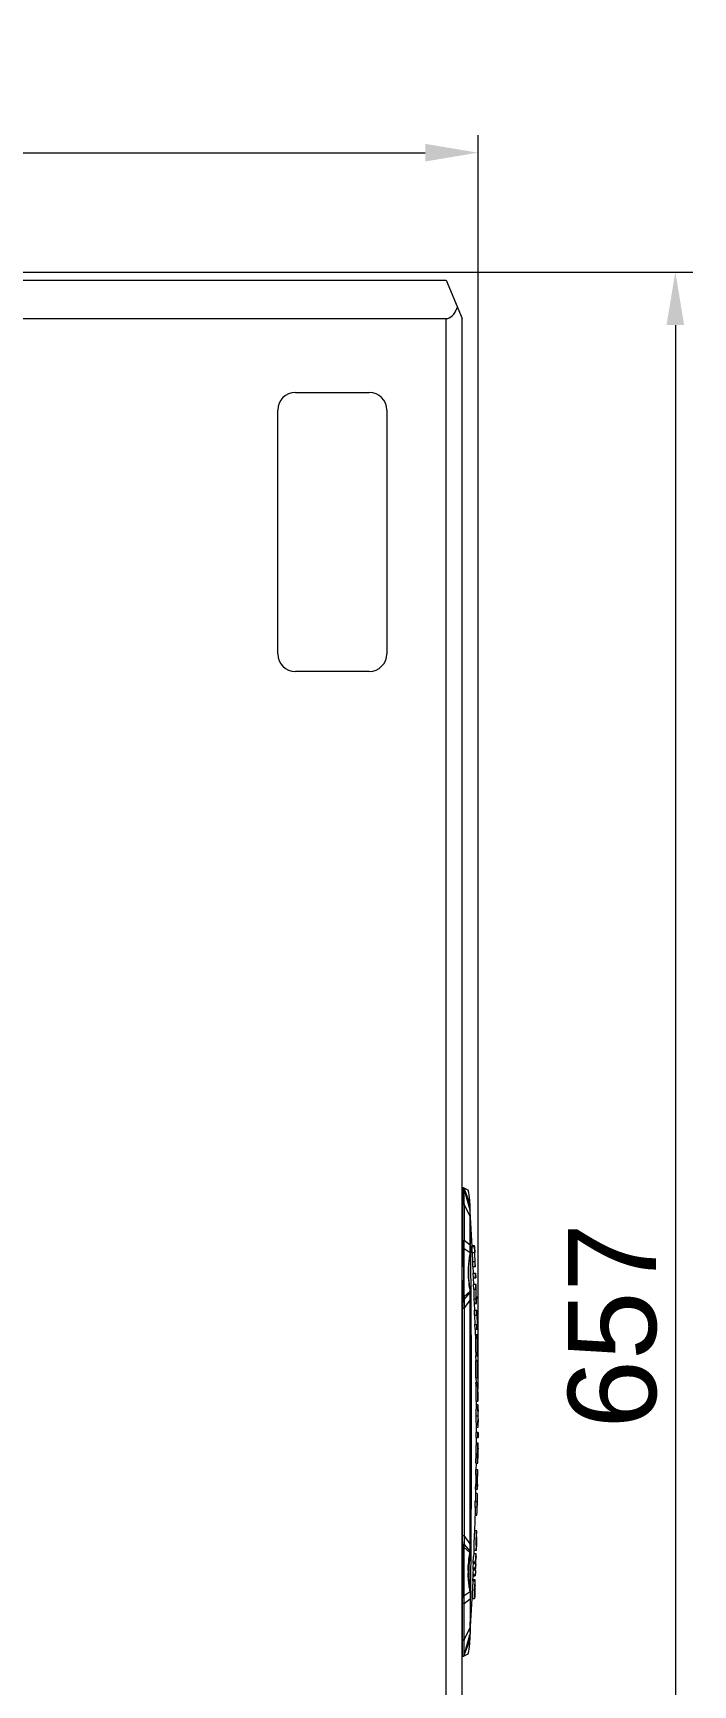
# Model space of a CAD drawing. Header units: millimetres. Extents: x 0 to 3564, y 0 to 2520.
# Drawn here: x 1018 to 1224, y 366 to 881 of the extents above; entities that cross this region are included whole.
import ezdxf

# ---------------------------------------------------------------- set-up
doc = ezdxf.new("R2010")
doc.units = ezdxf.units.MM
doc.layers.get('0').update_dxf_attribs({"lineweight": 13})
doc.layers.add('标注', color=251, linetype='Continuous', lineweight=9)
doc.styles.get("Standard").update_dxf_attribs({"font": 'arial.ttf'})
doc.dimstyles.new('STANDARD 11', dxfattribs={"dimscale": 11, "dimtxt": 2.5, "dimasz": 1.5, "dimexe": 0.5, "dimexo": 0.5, "dimgap": 0.5, "dimtad": 1, "dimtoh": 1, "dimdec": 1, "dimzin": 9, "dimdsep": 46, "dimtxsty": 'Standard', "dimcen": 0, "dimclrd": 256, "dimclre": 256, "dimclrt": 256, "dimadec": 0, "dimazin": 0, "dimtp": 0.01, "dimtm": 0.01, "dimtfac": 1, "dimtdec": 1, "dimtofl": 0, "dimtmove": 0, "dimatfit": 3, "dimfxl": 1, "dimtolj": 1, "dimtzin": 4, "dimlwd": -1, "dimlwe": -1, "dimarcsym": 0})

# ---------------------------------------------------------------- blocks, each defined once
blk = doc.blocks.new('*D6')
at = {"layer": 'Defpoints', "color": 0, "transparency": 16777216}
for p in [(1005.23, 806.48), (1145.58, 149.47), (1218.55, 149.47)]:
    blk.add_point(p, dxfattribs=at)
at = {"layer": '标注', "transparency": 16777216}
for p, q in [((1010.73, 806.48), (1224.05, 806.48)), ((1218.55, 789.98), (1218.55, 165.97)), ((1151.08, 149.47), (1224.05, 149.47))]:
    blk.add_line(p, q, dxfattribs=at)
for points in [[(1215.8, 789.98), (1221.3, 789.98), (1218.55, 806.48)], [(1215.8, 165.97), (1221.3, 165.97), (1218.55, 149.47)]]:
    blk.add_solid(points, dxfattribs=at)
at = {"layer": '标注', "transparency": 16777216, "insert": (1199.01, 477.97), "char_height": 27.5, "attachment_point": 5, "rotation": 90}
blk.add_mtext('\\A1;657', dxfattribs=at)
blk = doc.blocks.new('*D7')
at = {"layer": 'Defpoints', "color": 0, "transparency": 16777216}
for p in [(1157.04, 843.71), (1157.04, 453.32), (682.62, 452.85)]:
    blk.add_point(p, dxfattribs=at)
at = {"layer": '标注', "transparency": 16777216}
for p, q in [((682.62, 458.35), (682.62, 849.21)), ((1157.04, 458.82), (1157.04, 849.21)), ((699.12, 843.71), (1140.54, 843.71))]:
    blk.add_line(p, q, dxfattribs=at)
for points in [[(699.12, 846.46), (699.12, 840.96), (682.62, 843.71)], [(1140.54, 846.46), (1140.54, 840.96), (1157.04, 843.71)]]:
    blk.add_solid(points, dxfattribs=at)
at = {"layer": '标注', "transparency": 16777216, "insert": (919.83, 862.96), "char_height": 27.5, "attachment_point": 5}
blk.add_mtext('\\A1;474', dxfattribs=at)

msp = doc.modelspace()

# ---------------------------------------------------------------- linework, layer by layer
for p, q in [((692.08, 803.97), (1147.08, 803.97)), ((1147.08, 803.97), (1152.08, 791.97)), ((692.08, 791.97), (1147.08, 791.97)), ((1147.08, 161.97), (1147.08, 791.97)), ((1152.08, 161.97), (1152.08, 791.97)), ((1100.08, 768.97), (1123.08, 768.97)), ((1094.58, 687.47), (1094.58, 763.47)), ((1128.58, 763.47), (1128.58, 687.47)), ((1123.08, 681.97), (1100.08, 681.97)), ((1152.22, 520.99), (1152.42, 520.94)), ((1152.34, 520.99), (1152.26, 520.99)), ((1152.44, 520.98), (1152.34, 520.99)), ((1152.47, 520.98), (1152.44, 520.98)), ((1152.46, 520.98), (1152.47, 520.98)), ((1152.68, 520.92), (1152.47, 520.98)), ((1152.68, 520.92), (1152.47, 520.98)), ((1152.68, 520.92), (1152.68, 520.92)), ((1153.95, 520.27), (1152.68, 520.92)), ((1152.71, 520.88), (1152.68, 520.92)), ((1152.68, 520.63), (1152.7, 520.67)), ((1152.68, 520.63), (1152.68, 520.63)), ((1154.58, 513.97), (1152.68, 520.63)), ((1152.68, 520.62), (1154.58, 513.97)), ((1152.7, 520.67), (1154.51, 516.04)), ((1152.22, 515.97), (1152.68, 515.98)), ((1152.23, 515.77), (1152.22, 515.97)), ((1152.23, 515.77), (1152.22, 504.57)), ((1152.23, 515.77), (1152.68, 515.77)), ((1152.68, 515.77), (1152.67, 504.57)), ((1152.68, 515.98), (1152.68, 515.77)), ((1152.68, 515.77), (1154.58, 511.97)), ((1154.58, 512.6), (1154.58, 513.97)), ((1154.59, 511.97), (1154.58, 512.77)), ((1154.58, 511.97), (1154.58, 512.6)), ((1154.58, 511.77), (1154.58, 511.97)), ((1154.6, 511.97), (1154.59, 512.77)), ((1155.18, 502.71), (1154.6, 513.55)), ((1152.22, 504.57), (1152.67, 504.57)), ((1152.25, 502.06), (1152.69, 502.07)), ((1154.58, 503.15), (1152.67, 504.57)), ((1152.69, 502.07), (1154.56, 500.84)), ((1154.58, 502.61), (1154.58, 503.15)), ((1154.58, 499.94), (1154.58, 500.84)), ((1154.7, 499.94), (1154.67, 503.15)), ((1154.73, 502.62), (1154.72, 503.15)), ((1154.76, 499.95), (1154.73, 502.62)), ((1155.15, 502.71), (1155.91, 502.71)), ((1155.24, 500.77), (1155.15, 502.71)), ((1155.17, 502.97), (1155.9, 502.97)), ((1155.24, 500.77), (1155.98, 500.77)), ((1155.27, 500.36), (1155.24, 500.77)), ((1155.91, 502.71), (1155.98, 500.77)), ((1156.05, 499.85), (1156.04, 499.95)), ((1156.05, 499.85), (1156.04, 499.95)), ((1156.07, 499.96), (1156.06, 500.47)), ((1155.37, 498.02), (1156.15, 498.02)), ((1155.43, 496.47), (1155.37, 498.02)), ((1155.43, 496.47), (1156.2, 496.47)), ((1155.58, 494.42), (1155.49, 496.47)), ((1154.58, 488.39), (1154.58, 489.34)), ((1154.82, 485.91), (1154.79, 489.34)), ((1154.87, 486.64), (1154.86, 489.35)), ((1155.52, 494.42), (1156.27, 494.42)), ((1155.58, 492.87), (1155.52, 494.42)), ((1155.58, 492.87), (1156.32, 492.87)), ((1155.73, 490.82), (1155.65, 492.87)), ((1156.39, 490.82), (1155.66, 490.82)), ((1155.72, 489.37), (1155.66, 490.82)), ((1155.72, 489.37), (1156.43, 489.37)), ((1155.82, 488.49), (1155.79, 489.37)), ((1156.25, 492.87), (1156.2, 494.42)), ((1156.27, 494.42), (1156.32, 492.87)), ((1156.43, 489.37), (1156.39, 490.82)), ((1156.46, 488.6), (1156.42, 489.37)), ((1152.24, 486.2), (1152.69, 486.19)), ((1152.26, 487.13), (1152.25, 486.2)), ((1152.26, 487.13), (1152.7, 487.12)), ((1152.68, 483.34), (1154.58, 485.91)), ((1152.69, 486.19), (1154.56, 488.39)), ((1152.7, 487.12), (1152.69, 486.19)), ((1152.7, 487.12), (1154.51, 488.69)), ((1154.58, 485.91), (1154.58, 486.64)), ((1154.58, 410.03), (1154.58, 485.91)), ((1154.88, 485.92), (1154.87, 486.64)), ((1155.82, 486.41), (1156.43, 486.41)), ((1155.87, 484.87), (1155.82, 486.41)), ((1155.87, 484.87), (1156.56, 484.87)), ((1156.01, 482.82), (1155.95, 484.87)), ((1156.5, 487.08), (1156.51, 486.32)), ((1156.52, 486.32), (1156.51, 486.32)), ((1156.56, 484.87), (1156.52, 486.32)), ((1152.68, 483.34), (1152.23, 483.34)), ((1152.23, 412.61), (1152.23, 483.34)), ((1152.68, 483.34), (1152.68, 412.61)), ((1155.92, 482.82), (1156.61, 482.82)), ((1155.97, 481.27), (1155.92, 482.82)), ((1155.97, 481.27), (1156.65, 481.27)), ((1156.14, 478.42), (1156.05, 481.27)), ((1156.65, 481.27), (1156.71, 478.42)), ((1156.05, 478.42), (1156.71, 478.42)), ((1156.09, 476.87), (1156.05, 478.42)), ((1156.09, 476.87), (1156.75, 476.87)), ((1156.23, 475.06), (1156.19, 476.87)), ((1156.78, 475.12), (1156.22, 475.12)), ((1156.22, 475.06), (1156.78, 475.06)), ((1156.79, 474.62), (1156.78, 475.12)), ((1156.8, 474.12), (1156.78, 475.12)), ((1156.78, 475.06), (1156.8, 473.56)), ((1156.79, 474.12), (1156.79, 474.62)), ((1156.81, 473.62), (1156.79, 474.12)), ((1156.81, 473.62), (1156.8, 474.12)), ((1156.74, 471.91), (1156.77, 470.79)), ((1156.8, 473.57), (1156.81, 473.62)), ((1156.9, 468.56), (1156.87, 470.11)), ((1156.29, 467.05), (1156.82, 467.05)), ((1156.4, 467.05), (1156.38, 468.57)), ((1156.38, 468.56), (1156.9, 468.56)), ((1156.4, 467.13), (1156.88, 467.13)), ((1156.88, 467.05), (1156.88, 467.13)), ((1156.88, 467.05), (1156.88, 467.13)), ((1156.9, 468.56), (1156.9, 468.56)), ((1156.37, 461.78), (1156.98, 461.78)), ((1156.38, 460.29), (1156.89, 460.29)), ((1156.5, 460.29), (1156.48, 461.78)), ((1156.96, 463.33), (1156.92, 463.33)), ((1156.43, 454.51), (1156.93, 454.51)), ((1156.56, 453.32), (1156.55, 454.51)), ((1157.04, 453.32), (1156.56, 453.32)), ((1157.01, 458.17), (1156.97, 458.17)), ((1156.98, 456.63), (1157.02, 456.63)), ((1156.98, 456.63), (1156.99, 454.51)), ((1157.02, 456.63), (1157.01, 458.17)), ((1157.04, 453.32), (1157.04, 453.32)), ((1157.04, 451.77), (1157.04, 453.32)), ((1156.44, 449.86), (1156.93, 449.86)), ((1156.44, 443.1), (1156.45, 444.65)), ((1156.44, 443.1), (1157.04, 443.1)), ((1157.05, 444.65), (1156.45, 444.65)), ((1156.55, 441.33), (1156.56, 443.1)), ((1156.57, 444.65), (1156.57, 446.4)), ((1156.57, 446.39), (1157.05, 446.39)), ((1156.94, 443.1), (1156.94, 444.65)), ((1157.05, 444.65), (1157.04, 443.1)), ((1157.05, 446.39), (1157.05, 447.94)), ((1157.05, 446.39), (1157.05, 446.39)), ((1156.38, 435.1), (1156.41, 438.14)), ((1156.41, 438.14), (1156.43, 439.14)), ((1156.41, 438.14), (1156.91, 438.14)), ((1157.03, 441.33), (1156.55, 441.33)), ((1156.55, 441.33), (1156.55, 441.33)), ((1156.91, 438.14), (1156.93, 439.25)), ((1156.98, 438.5), (1156.97, 437.75)), ((1157.03, 439.78), (1157.03, 441.33)), ((1157.03, 441.33), (1157.03, 441.33)), ((1156.33, 431.53), (1156.35, 433.07)), ((1156.97, 433.07), (1156.35, 433.07)), ((1156.38, 435.1), (1156.99, 435.1)), ((1156.47, 433.07), (1156.5, 435.1)), ((1156.85, 431.53), (1156.87, 433.07)), ((1156.95, 431.53), (1156.97, 433.07)), ((1156.97, 437.75), (1156.96, 436.65)), ((1157, 436.65), (1156.96, 436.65)), ((1156.99, 435.1), (1157, 436.65)), ((1156.26, 427.07), (1156.29, 428.62)), ((1156.92, 428.62), (1156.29, 428.62)), ((1156.33, 431.53), (1156.95, 431.53)), ((1156.4, 428.62), (1156.45, 431.53)), ((1156.79, 427.07), (1156.82, 428.62)), ((1156.89, 427.07), (1156.92, 428.62)), ((1156.15, 421.57), (1156.18, 423.16)), ((1156.18, 423.16), (1156.73, 423.16)), ((1156.26, 427.07), (1156.89, 427.07)), ((1156.32, 424.41), (1156.37, 427.07)), ((1156.34, 425.79), (1156.78, 425.79)), ((1156.81, 422.03), (1156.81, 422.6)), ((1156.82, 422.97), (1156.85, 424.47)), ((1156.82, 422.97), (1156.83, 423.25)), ((1156.04, 413.99), (1156.22, 420.3)), ((1156.15, 421.57), (1156.7, 421.57)), ((1156.18, 418.9), (1156.65, 418.9)), ((1156.77, 420.24), (1156.8, 421.71)), ((1156.79, 421.43), (1156.8, 421.71)), ((1156.8, 421.78), (1156.81, 422.03)), ((1156.8, 421.71), (1156.8, 421.78)), ((1156.8, 421.71), (1156.8, 421.78)), ((1152.23, 412.61), (1152.68, 412.61)), ((1154.58, 410.03), (1152.68, 412.61)), ((1156.63, 413.99), (1156.04, 413.99)), ((1156.04, 413.99), (1156.04, 413.99)), ((1156.58, 412.15), (1156.5, 409.16)), ((1156.59, 412.15), (1156.63, 413.99)), ((1156.63, 413.99), (1156.63, 413.99)), ((1152.24, 409.75), (1152.69, 409.75)), ((1152.26, 408.82), (1152.25, 409.75)), ((1152.26, 408.82), (1152.7, 408.83)), ((1152.69, 409.75), (1154.56, 407.55)), ((1152.7, 408.83), (1152.69, 409.75)), ((1152.7, 408.83), (1154.51, 407.26)), ((1154.58, 409.31), (1154.58, 410.03)), ((1154.58, 406.6), (1154.58, 407.55)), ((1154.79, 406.6), (1154.82, 410.03)), ((1154.86, 406.6), (1154.87, 409.31)), ((1154.87, 409.31), (1154.88, 410.03)), ((1155.64, 405.82), (1155.8, 406.9)), ((1155.8, 406.9), (1155.84, 407.96)), ((1156.44, 407.95), (1155.8, 407.95)), ((1156.44, 406.9), (1155.8, 406.9)), ((1156.4, 406.63), (1156.44, 406.9)), ((1156.41, 406.01), (1156.44, 406.9)), ((1156.48, 408.17), (1156.44, 407.95)), ((1156.44, 406.9), (1156.44, 406.9)), ((1156.45, 407.96), (1156.48, 408.17)), ((1156.48, 408.17), (1156.51, 409.16)), ((1156.48, 408.17), (1156.48, 408.17)), ((1155.46, 404.42), (1156.1, 404.42)), ((1156.1, 404.17), (1155.47, 404.17)), ((1156.14, 402.44), (1155.47, 402.44)), ((1155.47, 402.25), (1156.14, 402.25)), ((1155.49, 403.96), (1156.13, 403.96)), ((1155.5, 402.03), (1156.18, 402.03)), ((1155.53, 401.19), (1155.59, 401.81)), ((1155.59, 401.81), (1155.6, 402.03)), ((1156.28, 401.81), (1155.59, 401.81)), ((1155.6, 403.54), (1155.65, 404.01)), ((1156.1, 404.34), (1156.1, 404.42)), ((1156.1, 404.17), (1156.1, 404.34)), ((1156.14, 402.38), (1156.14, 402.44)), ((1156.14, 402.31), (1156.14, 402.38)), ((1156.14, 402.25), (1156.14, 402.31)), ((1156.14, 402.12), (1156.14, 402.25)), ((1156.18, 402.04), (1156.2, 402.12)), ((1156.37, 404.38), (1156.2, 404.38)), ((1156.26, 403.56), (1156.34, 404.18)), ((1156.28, 401.81), (1156.26, 401.06)), ((1156.26, 401.66), (1156.28, 401.81)), ((1156.28, 405.84), (1156.4, 406.63)), ((1156.28, 401.81), (1156.28, 401.81)), ((1156.34, 404.18), (1156.37, 404.38)), ((1156.34, 403.56), (1156.35, 404.04)), ((1156.34, 403.56), (1156.34, 403.56)), ((1156.37, 404.38), (1156.37, 404.38)), ((1156.41, 406.01), (1156.41, 406.01)), ((1155.41, 398.48), (1156.13, 398.48)), ((1155.45, 398.47), (1155.51, 400.03)), ((1156.17, 398.74), (1155.45, 398.74)), ((1155.46, 400.38), (1155.53, 401.19)), ((1156.15, 400.38), (1155.46, 400.38)), ((1155.46, 400.25), (1155.46, 400.29)), ((1155.46, 400.25), (1156.15, 400.25)), ((1155.47, 400.03), (1156.16, 400.03)), ((1155.97, 395.02), (1156.03, 396.77)), ((1156.13, 397.45), (1156.15, 397.96)), ((1156.15, 400.25), (1156.15, 400.38)), ((1156.15, 400.11), (1156.15, 400.25)), ((1156.26, 401.06), (1156.17, 400.11)), ((1156.17, 398.41), (1156.17, 398.74)), ((1156.26, 401.06), (1156.26, 401.06)), ((1152.25, 393.89), (1152.69, 393.88)), ((1152.67, 391.38), (1154.58, 392.8)), ((1152.69, 393.88), (1154.56, 395.11)), ((1154.58, 395.11), (1154.58, 396)), ((1154.58, 393.33), (1154.58, 392.8)), ((1154.6, 382.42), (1155.18, 392.97)), ((1154.67, 392.8), (1154.7, 396.01)), ((1154.72, 392.8), (1154.73, 393.33)), ((1154.73, 393.33), (1154.76, 396)), ((1155.18, 392.97), (1155.95, 392.97)), ((1156.03, 394.8), (1156.01, 394.21)), ((1156.01, 394.21), (1156.03, 394.79)), ((1152.67, 391.38), (1152.22, 391.38)), ((1152.23, 380.18), (1152.22, 391.38)), ((1152.68, 380.18), (1152.67, 391.38)), ((1154.58, 383.98), (1152.68, 380.18)), ((1152.68, 375.32), (1154.58, 381.97)), ((1154.41, 381.37), (1154.58, 381.97)), ((1154.58, 384.18), (1154.58, 383.98)), ((1154.59, 383.35), (1154.58, 381.97)), ((1154.59, 383.98), (1154.59, 383.35)), ((1154.59, 383.17), (1154.59, 383.98)), ((1154.59, 383.17), (1154.6, 383.98)), ((1152.23, 380.18), (1152.68, 380.18)), ((1152.23, 380.18), (1152.23, 379.97)), ((1152.23, 379.97), (1152.68, 379.97)), ((1152.68, 380.18), (1152.68, 379.97)), ((1152.69, 375.3), (1154.56, 380.83)), ((1152.7, 375.28), (1154.51, 379.9)), ((1152.23, 374.95), (1152.43, 375.01)), ((1152.23, 374.95), (1152.23, 374.95)), ((1152.26, 374.96), (1152.37, 374.98)), ((1152.32, 374.96), (1152.26, 374.96)), ((1152.28, 374.96), (1152.28, 374.96)), ((1152.3, 374.96), (1152.31, 374.96)), ((1152.45, 374.97), (1152.32, 374.96)), ((1152.32, 374.96), (1152.33, 374.96)), ((1152.33, 374.96), (1152.34, 374.96)), ((1152.41, 374.96), (1152.43, 374.97)), ((1152.47, 374.97), (1152.43, 374.97)), ((1152.44, 374.97), (1152.46, 374.97)), ((1152.46, 374.97), (1152.46, 374.97)), ((1152.46, 374.97), (1152.47, 374.97)), ((1152.46, 374.97), (1152.46, 374.97)), ((1152.47, 374.97), (1152.48, 374.97)), ((1152.48, 374.97), (1152.49, 374.97)), ((1152.64, 375), (1152.68, 375.02)), ((1152.68, 375.02), (1153.95, 375.67)), ((1152.68, 375.32), (1152.68, 375.32)), ((1152.69, 375.3), (1152.68, 375.32)), ((1152.68, 375.02), (1152.68, 375.02)), ((1152.71, 375.23), (1152.7, 375.28))]:
    msp.add_line(p, q)
for points in [[(1154.58, 511.97), (1154.58, 512.31), (1154.58, 512.6)], [(1156.78, 475.06), (1156.79, 474.56), (1156.79, 474.06), (1156.8, 473.56)], [(1156.85, 431.53), (1156.86, 432.04), (1156.86, 432.56), (1156.87, 433.07)], [(1156.79, 427.07), (1156.8, 427.58), (1156.8, 428.1), (1156.82, 428.62)], [(1154.59, 383.35), (1154.58, 383.64), (1154.58, 383.98)], [(1152.36, 374.96), (1152.37, 374.96), (1152.38, 374.96)], [(1152.49, 374.97), (1152.55, 374.98), (1152.64, 375)]]:
    msp.add_lwpolyline(points)
for centre, radius, start, end in [((1100.08, 763.47), 5.5, 90, 180), ((1123.08, 763.47), 5.5, 0, 90), ((1100.08, 687.47), 5.5, 180, 270), ((1123.08, 687.47), 5.5, 270, 0), ((1152.2, 520.49), 0.5, 16.0517, 87.034), ((1152.23, 520.47), 0.523, 65.4877, 74.8151), ((1152.22, 520.47), 0.523, 65.4405, 73.9173), ((1122.96, 513.97), 31.63, 359.9997, 11.4887), ((-1512.72, 471.45), 2667.63, 0.6809, 0.86615), ((1296.26, 504.62), 144.03, 180.0185, 181.0168), ((-2060.82, 465.34), 3215.77, 0.42776, 0.61662), ((1119.58, 499.7), 36.47, 4.7225, 5.143), ((1105.86, 498.57), 50.23, 2.1703, 4.7211), ((1071.42, 494.39), 84.8, 3.7602, 4.3159), ((1078.04, 494.71), 78.17, 2.429, 3.7695), ((1184.87, 494.61), 30.92, 179.1451, 180.6497), ((-297.37, 447.97), 1454.38, 1.91116, 1.97216), ((1424.69, 483.68), 272.01, 179.4706, 180.0721), ((1128.1, 487.45), 27.74, 359.0333, 2.1663), ((1130.07, 487.42), 25.77, 357.743, 359.0082), ((1126.85, 487.83), 29.62, 357.2526, 358.5488), ((1128.76, 487.77), 27.71, 358.577, 1.7129), ((-297.53, 447.97), 1454.57, 1.3121, 1.37305), ((-297.53, 447.97), 1454.57, 1.13863, 1.19966), ((1219.84, 473.13), 63.11, 180.0777, 180.5679), ((1228.72, 473.21), 71.99, 180.5659, 181.032), ((1209.63, 472.62), 52.89, 181.9888, 182.9654), ((0.17, 447.99), 1156.28, 0.68377, 0.94484), ((-297.59, 447.89), 1454.54, 0.54726, 0.75478), ((1209.43, 467.89), 52.56, 180.9169, 181.2515), ((1198.75, 467.62), 41.88, 180.7786, 181.1977), ((0.14, 447.99), 1156.31, 0.32348, 0.60949), ((-297.61, 447.96), 1454.65, 0.54437, 0.60536), ((1224.73, 449.95), 67.8, 179.5625, 180.0816), ((1224.75, 449.94), 67.81, 180.0674, 180.5865), ((1213.76, 450.04), 56.82, 178.5257, 179.5652), ((1211.46, 449.78), 54.52, 180.5628, 181.6462), ((1101.09, 437.63), 55.88, 359.1702, 359.3675), ((1139.23, 437.2), 17.73, 359.4053, 359.6943), ((1148.75, 423.15), 8.07, 354.3626, 356.1282), ((1149.04, 421.88), 7.77, 359.2963, 3.4985), ((1149.2, 423.11), 7.63, 356.1495, 358.9485), ((1145.06, 421.93), 11.75, 358.9172, 359.2645), ((1424.94, 412.27), 272.26, 179.9289, 180.5299), ((1164.75, 411.33), 8.2, 174.3081, 174.997), ((1170.4, 408.02), 14.6, 179.5082, 180.2768), ((1220.91, 408.89), 64.48, 179.4419, 180.228), ((1213.61, 408.86), 57.18, 180.2289, 180.5962), ((1205.73, 408.77), 49.3, 180.5894, 180.9581), ((-2058.81, 430.59), 3213.76, 359.38343, 359.57234), ((1232.43, 395.26), 76.88, 172.0882, 173.1553), ((1235, 394.29), 79.28, 173.2828, 174.0965), ((1233.66, 395.13), 78.01, 173.1459, 173.433), ((1184.82, 401.33), 30.88, 179.3146, 180.8156), ((1026.56, 400.34), 129.58, 358.5433, 359.1759), ((1256.74, 391.72), 100.96, 174.6084, 175.0778), ((1039.34, 402.68), 116.91, 357.6885, 357.9082), ((1214.16, 395.73), 58.2, 174.1519, 174.6025), ((-1511.29, 424.48), 2666.2, 359.13373, 359.31908), ((1122.96, 381.97), 31.63, 348.5101, 359.9976), ((1152.2, 375.45), 0.5, 273.0019, 344.0556), ((1152.23, 375.48), 0.522, 285.2512, 294.5212), ((1152.51, 375.21), 0.199, 24.0652, 26.0772), ((1152.47, 375.19), 0.247, 20.2952, 24.0806)]:
    msp.add_arc(centre, radius, start, end)
msp.add_ellipse((1147.08, 803.97), major_axis=(0, 12), ratio=0.416667, start_param=-3.141593, end_param=-2.356194)
for points, knots in [([(1152.22, 520.99), (1152.22, 520.99), (1152.22, 520.98), (1152.22, 520.97), (1152.22, 520.93), (1152.22, 520.89), (1152.21, 520.84), (1152.21, 520.74), (1152.21, 520.6), (1152.21, 520.39), (1152.21, 520.13), (1152.21, 519.84), (1152.21, 519.51), (1152.21, 519.15), (1152.21, 518.61), (1152.21, 517.87), (1152.22, 516.94), (1152.22, 516.3), (1152.22, 515.97)], [0, 0, 0, 0, 0.001283, 0.004907, 0.010912, 0.019291, 0.030029, 0.043112, 0.076172, 0.118109, 0.168533, 0.226964, 0.292843, 0.365565, 0.444386, 0.617205, 0.804926, 1, 1, 1, 1]), ([(1152.58, 520.81), (1152.6, 520.8), (1152.64, 520.74), (1152.67, 520.68), (1152.68, 520.63)], [0, 0, 0, 0, 0.257995, 1, 1, 1, 1]), ([(1152.6, 520.83), (1152.61, 520.82), (1152.65, 520.77), (1152.68, 520.72), (1152.7, 520.67)], [0, 0, 0, 0, 0.257323, 1, 1, 1, 1]), ([(1152.68, 515.98), (1152.68, 516.28), (1152.67, 516.87), (1152.67, 517.73), (1152.67, 518.52), (1152.67, 519.12), (1152.67, 519.54), (1152.67, 519.82), (1152.67, 520.05), (1152.67, 520.24), (1152.67, 520.4), (1152.67, 520.5), (1152.68, 520.57), (1152.68, 520.6), (1152.68, 520.62), (1152.68, 520.63), (1152.68, 520.63)], [0, 0, 0, 0, 0.194421, 0.381166, 0.553034, 0.703778, 0.769391, 0.827715, 0.878246, 0.920477, 0.953962, 0.97848, 0.987326, 0.993871, 0.998098, 1, 1, 1, 1]), ([(1152.7, 520.67), (1152.71, 520.67), (1152.72, 520.71), (1152.72, 520.78), (1152.72, 520.84), (1152.71, 520.88)], [0, 0, 0, 0, 0.155206, 0.439529, 1, 1, 1, 1]), ([(1154.58, 503.15), (1154.58, 504.58), (1154.59, 507.46), (1154.58, 510.33), (1154.58, 511.77)], [0, 0, 0, 0, 0.500005, 1, 1, 1, 1]), ([(1152.25, 502.06), (1152.27, 500.82), (1152.31, 499.26), (1152.39, 497.39), (1152.44, 496.15), (1152.51, 493.97), (1152.36, 490.86), (1152.28, 488.37), (1152.26, 487.13)], [0, 0, 0, 0, 0.250002, 0.312504, 0.375007, 0.500008, 0.749998, 1, 1, 1, 1]), ([(1152.69, 502.07), (1152.69, 502.69), (1152.68, 503.53), (1152.68, 504.36), (1152.68, 504.57)], [0, 0, 0, 0, 0.74965, 1, 1, 1, 1]), ([(1152.7, 487.12), (1152.71, 487.74), (1152.72, 488.99), (1152.73, 490.85), (1152.7, 492.72), (1152.67, 494.6), (1152.71, 496.47), (1152.73, 498.34), (1152.71, 500.2), (1152.7, 501.45), (1152.69, 502.07)], [0, 0, 0, 0, 0.124784, 0.249577, 0.374684, 0.500067, 0.625445, 0.75046, 0.875212, 1, 1, 1, 1]), ([(1154.14, 494.64), (1154.14, 494.99), (1154.15, 495.67), (1154.19, 496.65), (1154.27, 497.55), (1154.35, 498.34), (1154.43, 498.92), (1154.48, 499.3), (1154.51, 499.52), (1154.54, 499.7), (1154.56, 499.81), (1154.57, 499.88), (1154.58, 499.92), (1154.58, 499.93), (1154.58, 499.94)], [0, 0, 0, 0, 0.194412, 0.381595, 0.554026, 0.705435, 0.830083, 0.88081, 0.923081, 0.956438, 0.980558, 0.989057, 0.995135, 1, 1, 1, 1]), ([(1154.56, 500.84), (1154.55, 500.75), (1154.51, 500.57), (1154.45, 500.26), (1154.38, 499.86), (1154.34, 499.57), (1154.31, 499.41)], [0, 0, 0, 0, 0.1717, 0.381488, 0.660793, 1, 1, 1, 1]), ([(1154.56, 500.84), (1154.57, 500.93), (1154.57, 501.16), (1154.58, 501.56), (1154.58, 502.06), (1154.58, 502.42), (1154.58, 502.61)], [0, 0, 0, 0, 0.152328, 0.386165, 0.677604, 1, 1, 1, 1]), ([(1155.41, 498.02), (1155.39, 498.41), (1155.36, 499.19), (1155.3, 499.97), (1155.27, 500.36)], [0, 0, 0, 0, 0.499877, 1, 1, 1, 1]), ([(1154.31, 499.41), (1154.22, 498.76), (1154.04, 497.32), (1153.96, 495.87), (1153.95, 495.08)], [0, 0, 0, 0, 0.45075, 1, 1, 1, 1]), ([(1154.58, 489.34), (1154.58, 489.35), (1154.58, 489.37), (1154.57, 489.4), (1154.56, 489.47), (1154.54, 489.59), (1154.51, 489.76), (1154.48, 489.98), (1154.43, 490.37), (1154.35, 490.94), (1154.27, 491.73), (1154.19, 492.64), (1154.15, 493.62), (1154.14, 494.3), (1154.14, 494.64)], [0, 0, 0, 0, 0.004865, 0.010943, 0.019442, 0.043562, 0.07692, 0.11919, 0.169917, 0.294565, 0.445974, 0.618405, 0.805588, 1, 1, 1, 1]), ([(1156.13, 496.47), (1156.13, 496.6), (1156.11, 496.83), (1156.1, 497.15), (1156.11, 497.44), (1156.1, 497.73), (1156.08, 497.92), (1156.08, 498.02)], [0, 0, 0, 0, 0.250039, 0.437475, 0.625019, 0.812465, 1, 1, 1, 1]), ([(1153.95, 494.26), (1153.96, 493.86), (1154, 492.42), (1154.15, 490.98), (1154.3, 489.95)], [0, 0, 0, 0, 0.280659, 1, 1, 1, 1]), ([(1154.3, 489.95), (1154.32, 489.82), (1154.39, 489.4), (1154.46, 488.98), (1154.51, 488.69)], [0, 0, 0, 0, 0.308551, 1, 1, 1, 1]), ([(1156.35, 489.37), (1156.35, 489.49), (1156.33, 489.7), (1156.33, 490), (1156.34, 490.28), (1156.32, 490.55), (1156.31, 490.73), (1156.31, 490.82)], [0, 0, 0, 0, 0.250029, 0.437481, 0.625014, 0.812475, 1, 1, 1, 1]), ([(1154.56, 488.39), (1154.56, 488.45), (1154.55, 488.55), (1154.52, 488.64), (1154.51, 488.69)], [0, 0, 0, 0, 0.5394, 1, 1, 1, 1]), ([(1154.58, 486.64), (1154.58, 486.99), (1154.58, 487.47), (1154.58, 488.06), (1154.57, 488.29), (1154.56, 488.39)], [0, 0, 0, 0, 0.591749, 0.828222, 1, 1, 1, 1]), ([(1154.88, 410.03), (1154.96, 422.68), (1155, 447.97), (1154.96, 473.27), (1154.88, 485.92)], [0, 0, 0, 0, 0.500001, 1, 1, 1, 1]), ([(1156.47, 484.87), (1156.47, 485), (1156.46, 485.22), (1156.45, 485.54), (1156.46, 485.83), (1156.45, 486.12), (1156.44, 486.31), (1156.43, 486.41)], [0, 0, 0, 0, 0.250023, 0.437485, 0.625011, 0.81248, 1, 1, 1, 1]), ([(1156.56, 481.27), (1156.56, 481.4), (1156.55, 481.63), (1156.54, 481.95), (1156.55, 482.24), (1156.54, 482.53), (1156.53, 482.72), (1156.53, 482.82)], [0, 0, 0, 0, 0.250019, 0.437488, 0.625009, 0.812483, 1, 1, 1, 1]), ([(1156.23, 475.06), (1156.22, 475.01), (1156.21, 474.82), (1156.2, 474.46), (1156.19, 473.94), (1156.18, 473.29), (1156.19, 472.57), (1156.2, 471.58), (1156.23, 470.84), (1156.25, 470.35)], [0, 0, 0, 0, 0.03784, 0.115782, 0.230626, 0.372102, 0.528206, 0.689523, 1, 1, 1, 1]), ([(1156.66, 476.87), (1156.65, 477), (1156.64, 477.22), (1156.64, 477.55), (1156.65, 477.93), (1156.63, 478.22), (1156.62, 478.42)], [0, 0, 0, 0, 0.250015, 0.437492, 0.625009, 1, 1, 1, 1]), ([(1156.78, 475.06), (1156.77, 475), (1156.76, 474.78), (1156.74, 474.36), (1156.73, 473.76), (1156.73, 473.29), (1156.73, 473.04)], [0, 0, 0, 0, 0.100964, 0.313742, 0.6246, 1, 1, 1, 1]), ([(1156.25, 470.35), (1156.27, 470.1), (1156.29, 469.66), (1156.33, 469.16), (1156.35, 468.86), (1156.37, 468.72), (1156.37, 468.62), (1156.38, 468.58), (1156.38, 468.57)], [0, 0, 0, 0, 0.42339, 0.735727, 0.846098, 0.925999, 0.976536, 1, 1, 1, 1]), ([(1156.8, 473.56), (1156.8, 473.54), (1156.8, 473.48), (1156.79, 473.3), (1156.79, 472.99), (1156.79, 472.53), (1156.79, 472.2), (1156.8, 472.03)], [0, 0, 0, 0, 0.042962, 0.119582, 0.351013, 0.657453, 1, 1, 1, 1]), ([(1156.8, 472.03), (1156.8, 471.71), (1156.82, 471.07), (1156.85, 470.43), (1156.87, 470.11)], [0, 0, 0, 0, 0.500012, 1, 1, 1, 1]), ([(1156.81, 469.89), (1156.82, 469.69), (1156.84, 469.36), (1156.86, 468.97), (1156.88, 468.75), (1156.89, 468.65), (1156.89, 468.6), (1156.9, 468.57), (1156.9, 468.56)], [0, 0, 0, 0, 0.444503, 0.758537, 0.865688, 0.940309, 0.984462, 1, 1, 1, 1]), ([(1156.88, 466.75), (1156.89, 466.46), (1156.91, 465.89), (1156.9, 465.18), (1156.9, 464.61), (1156.91, 464.04), (1156.92, 463.62), (1156.92, 463.33)], [0, 0, 0, 0, 0.250001, 0.500001, 0.625, 0.749995, 1, 1, 1, 1]), ([(1156.96, 463.33), (1156.96, 463.62), (1156.94, 464.04), (1156.94, 464.61), (1156.94, 465.04), (1156.94, 465.47), (1156.94, 466.04), (1156.92, 466.46), (1156.92, 466.75)], [0, 0, 0, 0, 0.250004, 0.374997, 0.499999, 0.625002, 0.749996, 1, 1, 1, 1]), ([(1156.93, 454.51), (1156.93, 454.99), (1156.92, 455.84), (1156.91, 457.04), (1156.92, 458.12), (1156.91, 459.2), (1156.9, 459.92), (1156.89, 460.29)], [0, 0, 0, 0, 0.250001, 0.4375, 0.625001, 0.812498, 1, 1, 1, 1]), ([(1156.95, 460.29), (1156.96, 460.11), (1156.96, 459.8), (1156.96, 459.36), (1156.96, 458.83), (1156.97, 458.44), (1156.97, 458.17)], [0, 0, 0, 0, 0.250002, 0.437499, 0.625001, 1, 1, 1, 1]), ([(1156.46, 451.44), (1156.47, 451.7), (1156.49, 452.16), (1156.52, 452.69), (1156.54, 453.01), (1156.55, 453.16), (1156.55, 453.26), (1156.56, 453.3), (1156.56, 453.32)], [0, 0, 0, 0, 0.422393, 0.735516, 0.846211, 0.92623, 0.976726, 1, 1, 1, 1]), ([(1156.95, 451.5), (1156.96, 451.77), (1156.97, 452.14), (1156.99, 452.6), (1157.01, 452.86), (1157.02, 453.05), (1157.03, 453.19), (1157.04, 453.27), (1157.04, 453.31), (1157.04, 453.32)], [0, 0, 0, 0, 0.438754, 0.613953, 0.756019, 0.864738, 0.940337, 0.984641, 1, 1, 1, 1]), ([(1156.44, 449.86), (1156.44, 449.99), (1156.44, 450.26), (1156.45, 450.66), (1156.45, 451.05), (1156.46, 451.31), (1156.46, 451.44)], [0, 0, 0, 0, 0.257487, 0.512387, 0.761203, 1, 1, 1, 1]), ([(1156.47, 448.28), (1156.46, 448.4), (1156.46, 448.66), (1156.45, 449.05), (1156.44, 449.45), (1156.44, 449.72), (1156.44, 449.86)], [0, 0, 0, 0, 0.238793, 0.487611, 0.742513, 1, 1, 1, 1]), ([(1156.57, 446.4), (1156.57, 446.41), (1156.57, 446.46), (1156.56, 446.56), (1156.55, 446.71), (1156.53, 447.02), (1156.5, 447.55), (1156.48, 448.01), (1156.47, 448.28)], [0, 0, 0, 0, 0.023259, 0.073729, 0.153725, 0.264401, 0.577537, 1, 1, 1, 1]), ([(1157.05, 446.39), (1157.05, 446.4), (1157.04, 446.44), (1157.04, 446.52), (1157.03, 446.66), (1157.02, 446.86), (1157, 447.12), (1156.98, 447.57), (1156.96, 447.95), (1156.96, 448.21)], [0, 0, 0, 0, 0.015347, 0.059624, 0.135198, 0.243897, 0.385962, 0.561181, 1, 1, 1, 1]), ([(1157.04, 451.77), (1157.04, 451.76), (1157.04, 451.73), (1157.04, 451.65), (1157.03, 451.51), (1157.02, 451.31), (1157.01, 451.03), (1157, 450.53), (1157, 450.14), (1157, 449.86)], [0, 0, 0, 0, 0.012893, 0.052306, 0.122195, 0.228571, 0.376323, 0.563, 1, 1, 1, 1]), ([(1157, 449.86), (1157, 449.58), (1157, 449.18), (1157.02, 448.69), (1157.03, 448.41), (1157.03, 448.2), (1157.04, 448.06), (1157.05, 447.98), (1157.05, 447.95), (1157.05, 447.94)], [0, 0, 0, 0, 0.436914, 0.623547, 0.771293, 0.877703, 0.947639, 0.987092, 1, 1, 1, 1]), ([(1156.43, 439.14), (1156.44, 439.46), (1156.46, 439.9), (1156.48, 440.46), (1156.5, 440.77), (1156.52, 441.01), (1156.54, 441.18), (1156.55, 441.28), (1156.55, 441.32), (1156.55, 441.33)], [0, 0, 0, 0, 0.430577, 0.610119, 0.755539, 0.864741, 0.939277, 0.982764, 1, 1, 1, 1]), ([(1156.89, 435.1), (1156.89, 435.35), (1156.9, 435.86), (1156.9, 436.62), (1156.9, 437.38), (1156.91, 437.88), (1156.91, 438.14)], [0, 0, 0, 0, 0.250003, 0.5, 0.749997, 1, 1, 1, 1]), ([(1156.93, 439.25), (1156.93, 439.37), (1156.94, 439.77), (1156.96, 440.17), (1156.97, 440.46)], [0, 0, 0, 0, 0.276782, 1, 1, 1, 1]), ([(1156.97, 440.46), (1156.98, 440.53), (1156.98, 440.67), (1156.99, 440.86), (1157.01, 441.01), (1157.01, 441.13), (1157.02, 441.21), (1157.03, 441.26), (1157.03, 441.29), (1157.03, 441.31), (1157.03, 441.32), (1157.03, 441.33), (1157.03, 441.33), (1157.03, 441.33)], [0, 0, 0, 0, 0.25461, 0.46941, 0.644463, 0.781067, 0.881671, 0.919442, 0.949451, 0.972135, 0.987879, 0.997046, 1, 1, 1, 1]), ([(1157.03, 439.78), (1157.02, 439.77), (1157.02, 439.72), (1157.02, 439.63), (1157, 439.42), (1156.99, 439.04), (1156.98, 438.7), (1156.98, 438.5)], [0, 0, 0, 0, 0.044423, 0.10639, 0.205075, 0.535191, 1, 1, 1, 1]), ([(1156.89, 428.84), (1156.88, 429.08), (1156.88, 429.47), (1156.89, 430.01), (1156.89, 430.44), (1156.9, 430.85), (1156.91, 431.18), (1156.93, 431.39), (1156.94, 431.49), (1156.94, 431.51)], [0, 0, 0, 0, 0.270832, 0.435232, 0.600245, 0.759817, 0.894131, 0.969912, 1, 1, 1, 1]), ([(1156.91, 428.62), (1156.91, 428.62), (1156.9, 428.64), (1156.9, 428.67), (1156.89, 428.74), (1156.89, 428.8), (1156.89, 428.84)], [0, 0, 0, 0, 0.041215, 0.184381, 0.483706, 1, 1, 1, 1]), ([(1156.18, 423.16), (1156.2, 423.26), (1156.27, 423.68), (1156.31, 424.1), (1156.32, 424.41)], [0, 0, 0, 0, 0.251545, 1, 1, 1, 1]), ([(1156.7, 421.57), (1156.71, 421.71), (1156.72, 421.94), (1156.72, 422.27), (1156.71, 422.66), (1156.73, 422.96), (1156.73, 423.16)], [0, 0, 0, 0, 0.250011, 0.437495, 0.625007, 1, 1, 1, 1]), ([(1156.73, 423.16), (1156.75, 423.27), (1156.81, 423.71), (1156.85, 424.15), (1156.85, 424.47)], [0, 0, 0, 0, 0.251264, 1, 1, 1, 1]), ([(1156.85, 424.47), (1156.86, 424.8), (1156.84, 425.25), (1156.79, 425.69), (1156.78, 425.79)], [0, 0, 0, 0, 0.749091, 1, 1, 1, 1]), ([(1156.22, 420.3), (1156.23, 420.62), (1156.21, 421.05), (1156.16, 421.47), (1156.15, 421.57)], [0, 0, 0, 0, 0.749068, 1, 1, 1, 1]), ([(1156.65, 418.9), (1156.67, 419.01), (1156.73, 419.46), (1156.77, 419.9), (1156.77, 420.24)], [0, 0, 0, 0, 0.251251, 1, 1, 1, 1]), ([(1156.77, 420.24), (1156.78, 420.57), (1156.77, 421.02), (1156.72, 421.46), (1156.7, 421.57)], [0, 0, 0, 0, 0.749176, 1, 1, 1, 1]), ([(1155.8, 408.14), (1155.8, 408.41), (1155.81, 408.99), (1155.82, 409.93), (1155.84, 410.77), (1155.87, 411.46), (1155.89, 411.96), (1155.92, 412.42), (1155.94, 412.83), (1155.97, 413.19), (1155.99, 413.47), (1156.01, 413.67), (1156.02, 413.79), (1156.03, 413.86), (1156.03, 413.92), (1156.04, 413.95), (1156.04, 413.98), (1156.04, 413.99), (1156.04, 413.99)], [0, 0, 0, 0, 0.135674, 0.30113, 0.478848, 0.567436, 0.653277, 0.733447, 0.805081, 0.866104, 0.915247, 0.952694, 0.967167, 0.9789, 0.987963, 0.994436, 0.998412, 1, 1, 1, 1]), ([(1156.48, 411.64), (1156.49, 411.81), (1156.5, 412.16), (1156.53, 412.64), (1156.56, 413.05), (1156.58, 413.35), (1156.59, 413.55), (1156.6, 413.67), (1156.61, 413.77), (1156.62, 413.85), (1156.63, 413.91), (1156.63, 413.95), (1156.63, 413.97), (1156.63, 413.98), (1156.63, 413.99), (1156.63, 413.99), (1156.63, 413.99)], [0, 0, 0, 0, 0.227696, 0.43479, 0.612993, 0.757236, 0.81615, 0.86641, 0.908278, 0.94199, 0.967761, 0.985838, 0.992076, 0.996491, 0.99912, 1, 1, 1, 1]), ([(1156.57, 412.05), (1156.56, 411.85), (1156.54, 411.49), (1156.52, 410.96), (1156.5, 410.45), (1156.5, 410.04), (1156.49, 409.74), (1156.49, 409.55), (1156.49, 409.39), (1156.5, 409.28), (1156.5, 409.21), (1156.5, 409.17), (1156.5, 409.16)], [0, 0, 0, 0, 0.205324, 0.374796, 0.554106, 0.725696, 0.802926, 0.870204, 0.924062, 0.96326, 0.98848, 1, 1, 1, 1]), ([(1152.25, 393.89), (1152.27, 395.13), (1152.31, 396.69), (1152.39, 398.55), (1152.44, 399.8), (1152.51, 401.97), (1152.36, 405.08), (1152.28, 407.57), (1152.26, 408.82)], [0, 0, 0, 0, 0.250002, 0.312504, 0.375007, 0.500008, 0.749998, 1, 1, 1, 1]), ([(1152.69, 393.88), (1152.7, 394.5), (1152.71, 395.74), (1152.73, 397.61), (1152.71, 399.48), (1152.67, 401.35), (1152.7, 403.22), (1152.73, 405.09), (1152.72, 406.96), (1152.71, 408.2), (1152.7, 408.83)], [0, 0, 0, 0, 0.124788, 0.24954, 0.374555, 0.499933, 0.625316, 0.750423, 0.875216, 1, 1, 1, 1]), ([(1154.3, 406), (1154.32, 406.13), (1154.39, 406.55), (1154.46, 406.97), (1154.51, 407.26)], [0, 0, 0, 0, 0.308472, 1, 1, 1, 1]), ([(1154.51, 407.26), (1154.52, 407.31), (1154.55, 407.4), (1154.56, 407.5), (1154.56, 407.55)], [0, 0, 0, 0, 0.460599, 1, 1, 1, 1]), ([(1154.56, 407.55), (1154.57, 407.65), (1154.58, 407.89), (1154.58, 408.48), (1154.58, 408.96), (1154.58, 409.31)], [0, 0, 0, 0, 0.171716, 0.407659, 1, 1, 1, 1]), ([(1156.43, 409.51), (1156.43, 409.69), (1156.44, 410.39), (1156.46, 411.1), (1156.48, 411.64)], [0, 0, 0, 0, 0.244788, 1, 1, 1, 1]), ([(1153.95, 401.7), (1153.96, 402.11), (1154, 403.54), (1154.15, 404.98), (1154.3, 406)], [0, 0, 0, 0, 0.280765, 1, 1, 1, 1]), ([(1154.58, 406.6), (1154.58, 406.6), (1154.58, 406.58), (1154.57, 406.54), (1154.56, 406.47), (1154.54, 406.36), (1154.51, 406.18), (1154.48, 405.96), (1154.43, 405.58), (1154.35, 405), (1154.27, 404.21), (1154.2, 403.31), (1154.15, 402.33), (1154.14, 401.65), (1154.14, 401.3)], [0, 0, 0, 0, 0.004865, 0.010943, 0.019442, 0.043562, 0.076919, 0.119189, 0.169917, 0.294564, 0.445972, 0.618404, 0.805588, 1, 1, 1, 1]), ([(1155.46, 404.42), (1155.47, 404.55), (1155.53, 405.02), (1155.59, 405.49), (1155.64, 405.82)], [0, 0, 0, 0, 0.281017, 1, 1, 1, 1]), ([(1155.47, 404.17), (1155.47, 404.2), (1155.47, 404.24), (1155.47, 404.3), (1155.46, 404.36), (1155.46, 404.4), (1155.46, 404.42)], [0, 0, 0, 0, 0.249882, 0.499993, 0.749952, 1, 1, 1, 1]), ([(1155.49, 403.96), (1155.49, 403.96), (1155.48, 403.98), (1155.48, 404.02), (1155.47, 404.09), (1155.47, 404.14), (1155.47, 404.17)], [0, 0, 0, 0, 0.071758, 0.251651, 0.554189, 1, 1, 1, 1]), ([(1155.47, 402.44), (1155.48, 402.54), (1155.52, 402.91), (1155.57, 403.28), (1155.6, 403.54)], [0, 0, 0, 0, 0.281252, 1, 1, 1, 1]), ([(1155.47, 402.44), (1155.47, 402.41), (1155.49, 402.35), (1155.47, 402.28), (1155.47, 402.25)], [0, 0, 0, 0, 0.499988, 1, 1, 1, 1]), ([(1155.5, 402.03), (1155.49, 402.03), (1155.49, 402.04), (1155.49, 402.05), (1155.48, 402.09), (1155.48, 402.14), (1155.48, 402.2), (1155.47, 402.23), (1155.47, 402.25)], [0, 0, 0, 0, 0.021023, 0.068448, 0.248867, 0.552821, 0.757694, 1, 1, 1, 1]), ([(1156.1, 404.17), (1156.11, 404.14), (1156.11, 404.09), (1156.11, 404.02), (1156.12, 403.98), (1156.13, 403.96), (1156.14, 403.96)], [0, 0, 0, 0, 0.444202, 0.74665, 0.925926, 1, 1, 1, 1]), ([(1156.14, 403.96), (1156.14, 403.96), (1156.14, 403.97), (1156.15, 404), (1156.16, 404.03), (1156.16, 404.05)], [0, 0, 0, 0, 0.079627, 0.255276, 1, 1, 1, 1]), ([(1156.16, 402.03), (1156.16, 402.03), (1156.15, 402.04), (1156.15, 402.06), (1156.15, 402.08), (1156.14, 402.1), (1156.14, 402.12)], [0, 0, 0, 0, 0.083511, 0.271152, 0.572166, 1, 1, 1, 1]), ([(1156.18, 402.12), (1156.18, 402.1), (1156.17, 402.08), (1156.17, 402.05), (1156.17, 402.04), (1156.16, 402.03), (1156.16, 402.03)], [0, 0, 0, 0, 0.44805, 0.751162, 0.9274, 1, 1, 1, 1]), ([(1156.34, 403.56), (1156.34, 403.56), (1156.34, 403.56), (1156.34, 403.56), (1156.34, 403.55), (1156.33, 403.53), (1156.33, 403.51), (1156.33, 403.47), (1156.32, 403.41), (1156.31, 403.35), (1156.3, 403.27), (1156.29, 403.15), (1156.27, 402.97), (1156.24, 402.72), (1156.21, 402.43), (1156.19, 402.23), (1156.18, 402.12)], [0, 0, 0, 0, 0.001067, 0.004174, 0.00933, 0.016537, 0.037101, 0.065858, 0.102723, 0.147578, 0.200302, 0.260775, 0.40448, 0.577192, 0.776522, 1, 1, 1, 1]), ([(1156.41, 406.01), (1156.41, 406.01), (1156.41, 406.01), (1156.41, 406), (1156.41, 405.99), (1156.41, 405.98), (1156.4, 405.95), (1156.4, 405.9), (1156.39, 405.85), (1156.38, 405.78), (1156.37, 405.69), (1156.35, 405.56), (1156.32, 405.36), (1156.29, 405.09), (1156.25, 404.78), (1156.22, 404.56), (1156.2, 404.44)], [0, 0, 0, 0, 0.001072, 0.00415, 0.009245, 0.016358, 0.03664, 0.064992, 0.101409, 0.145886, 0.198384, 0.258736, 0.402219, 0.574775, 0.774713, 1, 1, 1, 1]), ([(1154.31, 396.57), (1154.21, 397.21), (1154.04, 398.65), (1153.96, 400.1), (1153.95, 400.89)], [0, 0, 0, 0, 0.451423, 1, 1, 1, 1]), ([(1154.14, 401.3), (1154.14, 400.96), (1154.15, 400.28), (1154.2, 399.3), (1154.27, 398.4), (1154.35, 397.6), (1154.43, 397.03), (1154.48, 396.65), (1154.51, 396.42), (1154.54, 396.25), (1154.56, 396.13), (1154.57, 396.07), (1154.58, 396.03), (1154.58, 396.01), (1154.58, 396)], [0, 0, 0, 0, 0.194412, 0.381596, 0.554028, 0.705436, 0.830083, 0.880811, 0.923081, 0.956438, 0.980558, 0.989057, 0.995135, 1, 1, 1, 1]), ([(1155.42, 398.47), (1155.4, 398.27), (1155.37, 397.8), (1155.33, 397.04), (1155.3, 396.34), (1155.27, 395.76), (1155.25, 395.32), (1155.23, 394.89), (1155.22, 394.46), (1155.2, 394.06), (1155.19, 393.75), (1155.18, 393.52), (1155.18, 393.37), (1155.18, 393.25), (1155.17, 393.15), (1155.17, 393.07), (1155.17, 393.03), (1155.17, 393), (1155.17, 392.99), (1155.17, 392.98), (1155.17, 392.97), (1155.18, 392.97)], [0, 0, 0, 0, 0.111269, 0.256472, 0.414164, 0.493966, 0.573678, 0.65281, 0.730465, 0.804773, 0.872336, 0.902315, 0.92903, 0.951717, 0.969852, 0.983304, 0.992507, 0.995677, 0.997977, 0.999445, 1, 1, 1, 1]), ([(1155.46, 400.29), (1155.46, 400.31), (1155.46, 400.34), (1155.46, 400.37), (1155.46, 400.38)], [0, 0, 0, 0, 0.499723, 1, 1, 1, 1]), ([(1155.47, 400.03), (1155.47, 400.03), (1155.46, 400.03), (1155.46, 400.04), (1155.46, 400.06), (1155.46, 400.09), (1155.46, 400.16), (1155.46, 400.21), (1155.46, 400.25)], [0, 0, 0, 0, 0.019711, 0.066216, 0.141379, 0.245801, 0.552675, 1, 1, 1, 1]), ([(1156.01, 394.79), (1156.02, 394.79), (1156.01, 394.81), (1156.02, 394.82), (1156.02, 394.86), (1156.02, 394.91), (1156.03, 394.98), (1156.03, 395.08), (1156.04, 395.21), (1156.05, 395.39), (1156.05, 395.57), (1156.06, 395.76), (1156.07, 396.01), (1156.08, 396.32), (1156.1, 396.7), (1156.11, 397.07), (1156.12, 397.32), (1156.13, 397.45)], [0, 0, 0, 0, 0.002513, 0.010285, 0.023786, 0.042938, 0.066917, 0.094598, 0.156702, 0.223476, 0.292439, 0.362574, 0.43324, 0.575012, 0.717113, 0.859247, 1, 1, 1, 1]), ([(1156.1, 397.04), (1156.1, 397.03), (1156.09, 396.99), (1156.08, 396.87), (1156.07, 396.64), (1156.06, 396.33), (1156.04, 396.03), (1156.04, 395.78), (1156.03, 395.59), (1156.02, 395.41), (1156.02, 395.23), (1156.01, 395.09), (1156.01, 394.98), (1156.01, 394.92), (1156.01, 394.86), (1156.01, 394.83), (1156.01, 394.81), (1156.01, 394.8), (1156.01, 394.79)], [0, 0, 0, 0, 0.019406, 0.054285, 0.164012, 0.315792, 0.48021, 0.563243, 0.646207, 0.728618, 0.809171, 0.884608, 0.918577, 0.948158, 0.971671, 0.988033, 0.997156, 1, 1, 1, 1]), ([(1156.03, 396.77), (1156.05, 397.09), (1156.07, 397.66), (1156.11, 398.23), (1156.13, 398.48)], [0, 0, 0, 0, 0.565866, 1, 1, 1, 1]), ([(1156.16, 400.03), (1156.16, 400.03), (1156.15, 400.04), (1156.15, 400.05), (1156.15, 400.08), (1156.15, 400.1), (1156.15, 400.11)], [0, 0, 0, 0, 0.075476, 0.263461, 0.567426, 1, 1, 1, 1]), ([(1156.17, 400.11), (1156.17, 400.09), (1156.17, 400.07), (1156.16, 400.05), (1156.16, 400.04), (1156.16, 400.03), (1156.16, 400.03)], [0, 0, 0, 0, 0.452983, 0.758974, 0.934773, 1, 1, 1, 1]), ([(1156.17, 398.74), (1156.17, 398.74), (1156.17, 398.74), (1156.17, 398.74), (1156.17, 398.74)], [0, 0, 0, 0, 0.683609, 1, 1, 1, 1]), ([(1152.22, 391.38), (1152.23, 391.59), (1152.23, 392), (1152.23, 392.63), (1152.23, 393.26), (1152.24, 393.68), (1152.25, 393.89)], [0, 0, 0, 0, 0.25, 0.500001, 0.749995, 1, 1, 1, 1]), ([(1152.68, 391.38), (1152.68, 391.59), (1152.68, 392.42), (1152.69, 393.25), (1152.69, 393.88)], [0, 0, 0, 0, 0.25035, 1, 1, 1, 1]), ([(1154.56, 395.11), (1154.55, 395.19), (1154.51, 395.38), (1154.45, 395.7), (1154.38, 396.1), (1154.33, 396.4), (1154.31, 396.57)], [0, 0, 0, 0, 0.170931, 0.380744, 0.660448, 1, 1, 1, 1]), ([(1154.56, 395.11), (1154.57, 395.02), (1154.58, 394.79), (1154.58, 394.39), (1154.58, 393.89), (1154.58, 393.52), (1154.58, 393.33)], [0, 0, 0, 0, 0.152289, 0.385928, 0.678021, 1, 1, 1, 1]), ([(1154.58, 392.8), (1154.58, 392.08), (1154.58, 390.64), (1154.59, 387.77), (1154.58, 385.61), (1154.58, 384.18)], [0, 0, 0, 0, 0.25, 0.500001, 1, 1, 1, 1]), ([(1155.95, 392.97), (1155.95, 392.97), (1155.95, 392.98), (1155.94, 392.99), (1155.94, 393.01), (1155.94, 393.06), (1155.94, 393.12), (1155.94, 393.2), (1155.94, 393.3), (1155.94, 393.43), (1155.94, 393.62), (1155.94, 393.9), (1155.95, 394.25), (1155.96, 394.63), (1155.97, 394.89), (1155.97, 395.02)], [0, 0, 0, 0, 0.001391, 0.004716, 0.017119, 0.037777, 0.067569, 0.107616, 0.158169, 0.218553, 0.287251, 0.444258, 0.620333, 0.807474, 1, 1, 1, 1]), ([(1156.01, 394.21), (1156.01, 394.12), (1156, 393.95), (1155.99, 393.71), (1155.98, 393.5), (1155.97, 393.32), (1155.97, 393.19), (1155.96, 393.11), (1155.96, 393.06), (1155.96, 393.02), (1155.95, 393), (1155.95, 392.98), (1155.95, 392.97), (1155.95, 392.97)], [0, 0, 0, 0, 0.209125, 0.406603, 0.583312, 0.730457, 0.846475, 0.892927, 0.931394, 0.961531, 0.983047, 0.995706, 1, 1, 1, 1]), ([(1152.23, 374.95), (1152.22, 374.95), (1152.22, 374.97), (1152.22, 374.98), (1152.22, 375.01), (1152.22, 375.05), (1152.22, 375.11), (1152.21, 375.2), (1152.21, 375.35), (1152.21, 375.56), (1152.21, 375.81), (1152.21, 376.11), (1152.21, 376.43), (1152.21, 376.8), (1152.21, 377.34), (1152.21, 378.08), (1152.22, 379.01), (1152.22, 379.65), (1152.23, 379.97)], [0, 0, 0, 0, 0.001283, 0.004907, 0.010913, 0.019291, 0.03003, 0.043113, 0.076174, 0.118111, 0.168536, 0.226968, 0.292848, 0.36557, 0.444391, 0.617211, 0.804928, 1, 1, 1, 1]), ([(1152.68, 375.32), (1152.68, 375.32), (1152.68, 375.33), (1152.68, 375.35), (1152.68, 375.38), (1152.67, 375.44), (1152.67, 375.55), (1152.67, 375.7), (1152.67, 375.9), (1152.67, 376.13), (1152.67, 376.4), (1152.67, 376.83), (1152.67, 377.43), (1152.67, 378.22), (1152.67, 379.08), (1152.68, 379.67), (1152.68, 379.97)], [0, 0, 0, 0, 0.001902, 0.006129, 0.012674, 0.02152, 0.046038, 0.079523, 0.121754, 0.172285, 0.230609, 0.296222, 0.446966, 0.618834, 0.805579, 1, 1, 1, 1]), ([(1152.24, 374.96), (1152.26, 374.96), (1152.31, 374.96), (1152.36, 374.97), (1152.4, 374.99)], [0, 0, 0, 0, 0.243075, 1, 1, 1, 1]), ([(1152.58, 375.13), (1152.59, 375.15), (1152.64, 375.2), (1152.67, 375.27), (1152.68, 375.32)], [0, 0, 0, 0, 0.257604, 1, 1, 1, 1]), ([(1152.59, 375.12), (1152.6, 375.14), (1152.64, 375.19), (1152.68, 375.25), (1152.69, 375.3)], [0, 0, 0, 0, 0.257062, 1, 1, 1, 1]), ([(1152.6, 375.11), (1152.61, 375.12), (1152.65, 375.17), (1152.68, 375.23), (1152.7, 375.28)], [0, 0, 0, 0, 0.256875, 1, 1, 1, 1]), ([(1152.68, 375.02), (1152.68, 375.02), (1152.69, 375.03), (1152.7, 375.05), (1152.71, 375.07), (1152.72, 375.11), (1152.73, 375.17), (1152.72, 375.21), (1152.71, 375.23)], [0, 0, 0, 0, 0.037141, 0.127692, 0.259002, 0.415069, 0.730264, 1, 1, 1, 1])]:
    msp.add_open_spline(points, degree=3, knots=knots)
for points in [[(1152.26, 520.99), (1152.29, 520.99), (1152.33, 520.98), (1152.36, 520.97)], [(1152.42, 520.94), (1152.49, 520.91), (1152.54, 520.86), (1152.58, 520.81)], [(1152.44, 520.94), (1152.5, 520.92), (1152.55, 520.88), (1152.6, 520.83)], [(1152.24, 486.2), (1152.23, 485.25), (1152.23, 484.29), (1152.23, 483.34)], [(1152.24, 409.75), (1152.23, 410.7), (1152.23, 411.65), (1152.23, 412.61)], [(1152.26, 374.96), (1152.3, 374.96), (1152.33, 374.96), (1152.36, 374.97)], [(1152.4, 374.99), (1152.47, 375.02), (1152.54, 375.06), (1152.59, 375.12)], [(1152.43, 375.01), (1152.49, 375.04), (1152.54, 375.08), (1152.58, 375.13)], [(1152.44, 375), (1152.5, 375.03), (1152.55, 375.07), (1152.6, 375.11)]]:
    msp.add_open_spline(points, degree=3)

# ---------------------------------------------------------------- dimensions: what is measured, and where the dimension line sits
at = {"layer": '标注'}
dim = msp.add_linear_dim(base=(1157.04, 843.71), p1=(682.62, 452.85), p2=(1157.04, 453.32), dimstyle='STANDARD 11', override={"dimdec": 0}, dxfattribs=at)
dim.commit()
dim.dimension.update_dxf_attribs({"geometry": '*D7', "text_midpoint": (919.83, 862.96)})
dim = msp.add_linear_dim(base=(1218.55, 149.47), p1=(1005.23, 806.48), p2=(1145.58, 149.47), angle=90, dimstyle='STANDARD 11', dxfattribs=at)
dim.commit()
dim.dimension.update_dxf_attribs({"geometry": '*D6', "text_midpoint": (1199.01, 477.97)})

doc.saveas('drawing.dxf')
